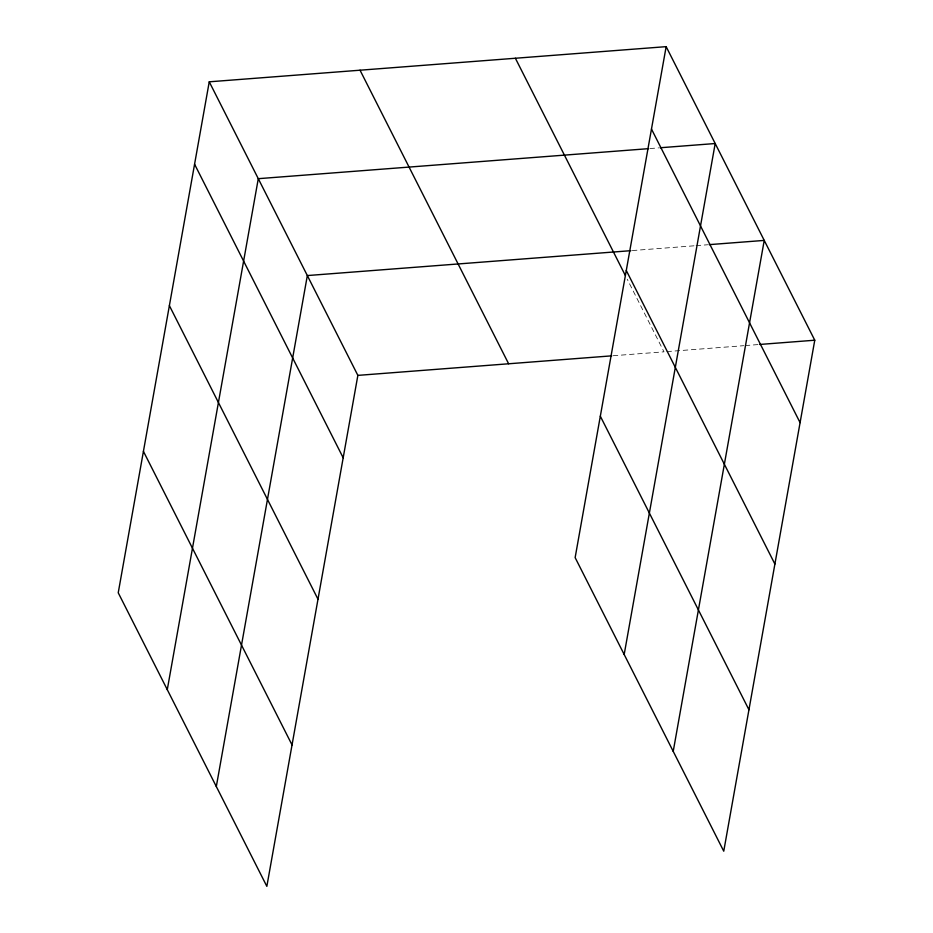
<?xml version="1.0" encoding="UTF-8"?>
<svg xmlns="http://www.w3.org/2000/svg" width="933" height="933" viewBox="0 0 933 933"><rect width="100%" height="100%" fill="white"/><g stroke="black" fill="none" stroke-linecap="round" stroke-linejoin="round"><path stroke-width="0.7" stroke-dasharray="4.67 3.5" d="M649.951 148.545L658.651 147.88M632.306 250.557L694.653 245.764M696.1 245.647L707.692 244.761M613.179 355.73L663.993 351.823L627.244 279.235M666.885 351.601L743.729 345.688M745.175 345.572L758.226 344.569"/><path stroke-width="1.4" d="M209.249 81.812L118.234 592.782L266.85 886.35L357.864 375.381L209.249 81.812L666.15 46.65L814.766 340.218L723.751 851.188L575.136 557.619L666.15 46.65M167.275 689.662L258.289 178.681L648.505 148.662M216.316 786.531L307.342 275.562L630.86 250.674M624.177 654.5L715.191 143.53L660.109 147.764M673.218 751.38L764.232 240.411L709.15 244.644M357.864 375.381L611.721 355.846M759.672 344.464L814.766 340.218M651.479 129.057L800.082 422.637M626.288 270.488L774.891 564.057M515.378 58.254L625.273 275.34M600.327 416.2L748.942 709.768M360.033 70.208L508.637 363.777M194.577 164.22L343.181 457.788M169.386 305.639L317.99 599.219M143.425 451.35L292.041 744.931"/></g></svg>
